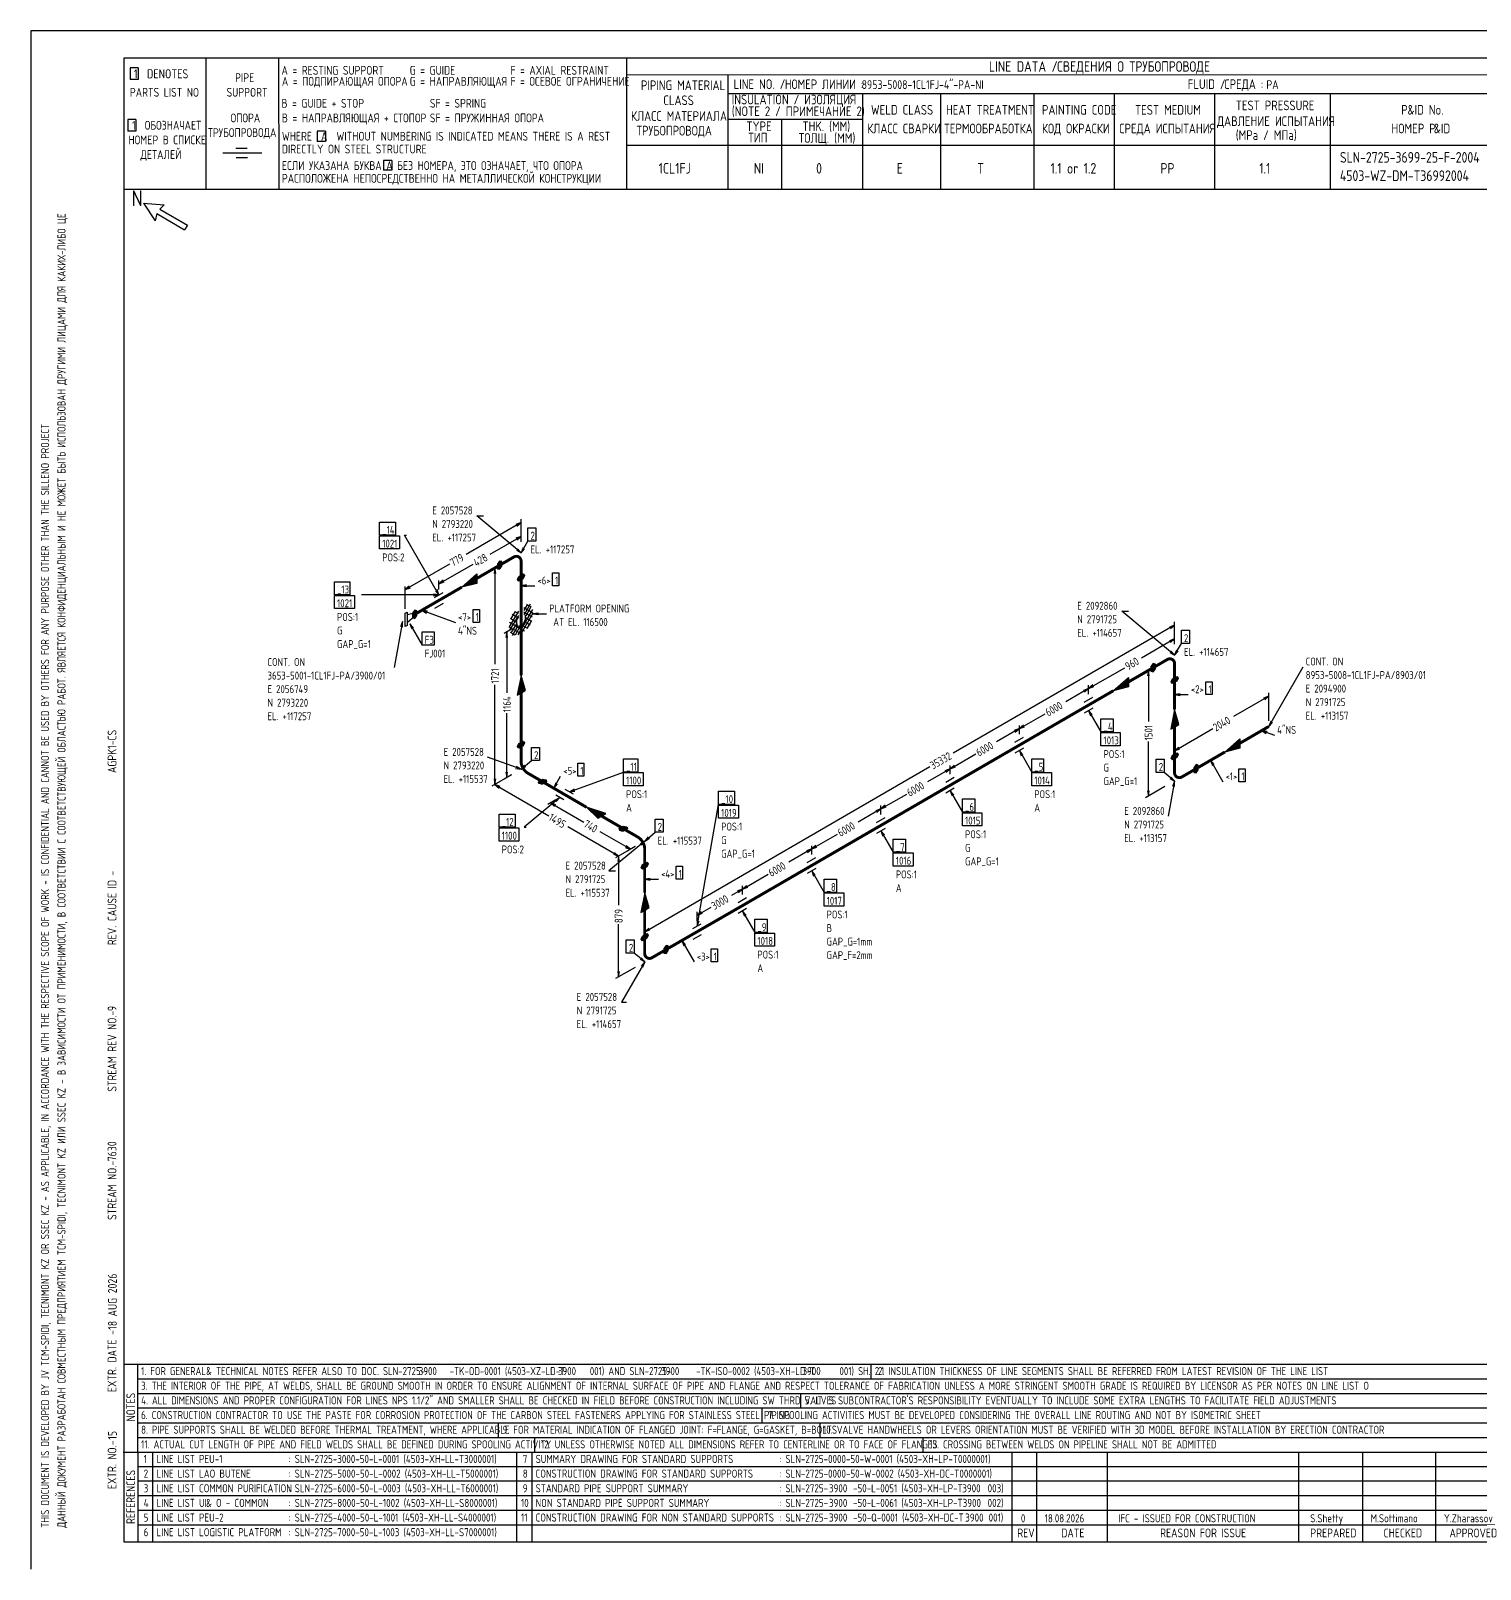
# Model space of a CAD drawing. Extents: x -1005 to 594, y -998 to 420.
# Drawn here: x 0 to 395.8, y 0 to 420 of the extents above; entities that cross this region are included whole.
import ezdxf

# ---------------------------------------------------------------- set-up
doc = ezdxf.new("R2010")
doc.units = 0
doc.styles.add('TTFN17', font='GOST type A')

msp = doc.modelspace()

# ---------------------------------------------------------------- linework, layer by layer
at = {"layer": 'GT_1', "flags": 128}
for points in [[(0, 420), (0, 0)], [(594, 420), (0, 420)], [(589.1, 412.5), (25.4, 412.5)], [(25.4, 412.5), (25.4, 7.5)], [(47.8, 412.5), (47.8, 376.7)], [(67.6, 412.5), (67.7, 376.7)], [(162.7, 412.5), (162.7, 376.7)], [(29.3, 409.9), (27.1, 409.9)], [(27.1, 409.9), (27.1, 406.7)], [(29.3, 409.9), (29.3, 406.7)], [(589.1, 408), (162.7, 407.9)], [(190.3, 407.8), (190.3, 376.7)], [(29.3, 406.7), (27.1, 406.7)], [(190.3, 402.9), (402.7, 402.9)], [(227.1, 402.9), (227.1, 376.7)], [(248.4, 402.9), (248.4, 376.8)], [(273.9, 402.9), (273.9, 376.7)], [(295.8, 402.9), (295.8, 376.7)], [(323.2, 402.9), (323.2, 376.7)], [(354.8, 402.9), (354.8, 376.8)], [(28.7, 395.8), (26.5, 395.8)], [(26.5, 395.8), (26.5, 392.6)], [(28.7, 395.8), (28.7, 392.6)], [(227.1, 395.8), (190.3, 395.8)], [(205, 395.8), (205, 376.7)], [(28.7, 392.6), (26.5, 392.6)], [(80.5, 392.6), (78.2, 392.6)], [(78.2, 392.6), (78.2, 389.8)], [(80.5, 392.6), (80.5, 389.8)], [(63.1, 386.6), (52.4, 386.6)], [(59.1, 387.9), (56, 387.9)], [(80.5, 389.8), (78.2, 389.8)], [(230.2, 388.7), (162.7, 388.7)], [(402.7, 388.7), (226.9, 388.7)], [(59.2, 385.3), (56.1, 385.3)], [(98.6, 384.6), (96.3, 384.6)], [(96.3, 384.6), (96.3, 381.9)], [(98.6, 384.6), (98.6, 381.9)], [(98.6, 381.9), (96.3, 381.9)], [(402.7, 376.7), (25.4, 376.7)], [(30.8, 372.9), (34, 368.1)], [(30.8, 372.9), (36.4, 372.5)], [(34.4, 370.1), (34, 368.1)], [(34.4, 370.1), (42, 365.7)], [(36.4, 372.5), (35.2, 371.3)], [(35.2, 371.3), (42.8, 366.9)], [(42.8, 366.9), (42, 365.7)], [(95.25, 285.875), (99.6, 285.875), (99.6, 282.275), (95.25, 282.275), (95.25, 285.875)], [(133.875, 285.725), (118.875, 277.025)], [(133.875, 277.475), (121.8, 287.6), (123.6, 287.6)], [(132.75, 284.75), (133.875, 285.725), (132.45, 285.2)], [(133.875, 280.475), (133.875, 286.625)], [(95.25, 282.125), (100.65, 282.125), (100.65, 278.525), (95.25, 278.525), (95.25, 282.125)], [(111.45, 266), (102.075, 282.275), (102.6, 282.275)], [(133.875, 281.975), (125.325, 277.025)], [(132.75, 281), (133.875, 281.975), (132.45, 281.45)], [(133.875, 280.475), (133.875, 282.875)], [(135.75, 284.3), (137.925, 284.3), (137.925, 280.7), (135.75, 280.7), (135.75, 284.3)], [(132.6, 278.225), (133.875, 277.475), (132.9, 278.6)], [(133.875, 277.475), (135.75, 280.7)], [(134.4, 278.9), (133.875, 277.475), (134.85, 278.6)], [(102.225, 267.425), (114.375, 274.475)], [(111.45, 269), (120.825, 274.4)], [(131.25, 275.975), (125.925, 272.9)], [(126.975, 271.85), (126.75, 273.35), (126.525, 271.85)], [(126.75, 273.35), (126.75, 247.1)], [(127.425, 273.125), (128.025, 272.975), (128.625, 273.8), (128.625, 275.075), (128.025, 275.225), (127.425, 274.4), (127.425, 273.125)], [(127.425, 274.4), (128.625, 274.4)], [(127.425, 274.2), (128.625, 274.2)], [(127.425, 274), (128.625, 274)], [(127.425, 273.8), (128.625, 273.8)], [(127.425, 273.6), (128.48, 273.6)], [(127.425, 273.4), (128.334, 273.4)], [(127.425, 273.2), (128.189, 273.2)], [(127.57, 274.6), (128.625, 274.6)], [(127.716, 274.8), (128.625, 274.8)], [(127.861, 275), (128.625, 275)], [(82.95, 269.6), (87.15, 269.6), (87.15, 266), (82.95, 266), (82.95, 269.6)], [(112.575, 269.975), (111.45, 269), (112.875, 269.525)], [(111.45, 267.5), (111.45, 269.9)], [(121.8, 270.5), (121.8, 269.15), (117.675, 268.1), (121.8, 271.7), (121.8, 269.3), (118.05, 268.325), (121.8, 271.625), (121.8, 269.525), (118.5, 268.55), (121.8, 271.4), (121.8, 269.675), (118.875, 268.85), (121.8, 271.25), (121.8, 269.825), (119.25, 269), (121.8, 271.1), (121.8, 269.975), (119.7, 269.3), (121.8, 270.95), (121.8, 270.2), (120, 269.45), (121.8, 270.725), (121.8, 270.35), (120.45, 269.75), (121.8, 270.575), (121.8, 270.5), (117.675, 268.1)], [(134.475, 271.7), (134.85, 271.25), (134.475, 270.425), (133.275, 269.75), (132.9, 270.2), (133.275, 271.025), (134.475, 271.7)], [(132.9, 270.2), (134.075, 270.2)], [(132.991, 270.4), (134.431, 270.4)], [(133.067, 270), (133.719, 270)], [(133.082, 270.6), (134.555, 270.6)], [(133.173, 270.8), (134.645, 270.8)], [(133.264, 271), (134.736, 271)], [(133.586, 271.2), (134.827, 271.2)], [(133.942, 271.4), (134.725, 271.4)], [(142.425, 272), (144.15, 272), (144.15, 268.475), (142.425, 268.475), (142.425, 272)], [(82.95, 265.85), (88.35, 265.85), (88.35, 262.25), (82.95, 262.25), (82.95, 265.85)], [(111.45, 266), (92.7, 266), (90.3, 266)], [(103.35, 268.4), (102.225, 267.425), (103.65, 267.95)], [(102.225, 262.175), (102.225, 268.325)], [(109.95, 265.775), (111.45, 266), (109.95, 266.225)], [(110.25, 265.325), (112.575, 266.675)], [(110.25, 265.325), (112.575, 266.675)], [(110.475, 267.125), (111.45, 266), (110.925, 267.425)], [(135.375, 268.7), (133.875, 268.475), (135.375, 268.25)], [(133.875, 268.475), (137.625, 268.475)], [(102.75, 259.475), (102.75, 257.675), (102.225, 257.375), (102.225, 260.975), (102.75, 261.275), (102.75, 259.475)], [(102.75, 258.5), (104.85, 260.3), (104.85, 261.05), (102.75, 260.525)], [(104.25, 259.7), (104.85, 259.55), (105.45, 260.375), (105.45, 261.65), (104.85, 261.8), (104.25, 260.975), (104.25, 259.7)], [(104.25, 260.8), (105.45, 260.8)], [(104.25, 260.6), (105.45, 260.6)], [(104.268, 261), (105.45, 261)], [(104.414, 261.2), (105.45, 261.2)], [(104.559, 261.4), (105.45, 261.4)], [(104.705, 261.6), (105.45, 261.6)], [(108.3, 261.575), (106.8, 261.8), (108.075, 261.05)], [(106.8, 261.8), (115.95, 258.5)], [(112.575, 263.675), (110.25, 262.325)], [(112.575, 263.675), (110.25, 262.325)], [(120.75, 262.025), (122.475, 262.025), (122.475, 258.5), (120.75, 258.5), (120.75, 262.025)], [(133.125, 261.575), (130.65, 257.3)], [(132.225, 261.425), (131.025, 259.325)], [(132.975, 259.7), (131.4, 260.6)], [(133.125, 260.9), (132.225, 261.35)], [(133.125, 259.925), (132.75, 259.325), (132.6, 258.875), (132.6, 258.35), (132.675, 257.975), (132.75, 257.675), (133.125, 257.45), (133.425, 257.525), (133.875, 257.675), (134.25, 257.975), (134.625, 258.275), (134.925, 258.875), (135.075, 259.325), (135.075, 259.775), (135.075, 260.3), (134.925, 260.6), (134.625, 260.825), (134.625, 260.825)], [(137.025, 262.025), (132.975, 255.05)], [(137.1, 260.975), (133.875, 255.425)], [(135.525, 263.3), (134.625, 261.725)], [(137.1, 261.05), (134.625, 262.475)], [(137.025, 259.925), (134.625, 261.275)], [(136.35, 263.45), (134.775, 260.75)], [(136.575, 262.7), (135.15, 260.15)], [(136.725, 262.625), (135.45, 263.375)], [(138.6, 261.05), (137.1, 260.825), (138.6, 260.6)], [(137.1, 260.825), (140.85, 260.825)], [(312.3, 249.5), (297.9, 261.575), (299.7, 261.575)], [(101.475, 258.725), (99.225, 246.2)], [(101.475, 257.225), (101.475, 258.725), (100.95, 257.3)], [(104.475, 257), (103.5, 258.125), (104.025, 256.7)], [(103.5, 258.125), (106.875, 252.275)], [(104.25, 260.4), (105.45, 260.4)], [(104.25, 260.2), (105.323, 260.2)], [(104.25, 260), (105.177, 260)], [(104.25, 259.8), (105.032, 259.8)], [(131.25, 256.625), (129.225, 255.425)], [(133.8, 255.425), (130.65, 257.225)], [(133.125, 260.375), (130.725, 256.325)], [(134.775, 256.1), (130.725, 258.425)], [(132.6, 258.575), (131.1, 259.475)], [(132.6, 258.125), (131.1, 255.65)], [(132.975, 257.525), (131.4, 254.9)], [(133.65, 257.525), (132.225, 254.975)], [(135.525, 256.925), (134.025, 257.75)], [(136.35, 257.75), (134.775, 258.65)], [(136.575, 258.8), (135.15, 259.7)], [(136.725, 259.025), (135.45, 256.775)], [(312.3, 257.75), (251.85, 222.8)], [(311.175, 256.775), (312.3, 257.75), (310.875, 257.225)], [(312.3, 252.5), (312.3, 258.65)], [(314.175, 256.325), (316.35, 256.325), (316.35, 252.725), (314.175, 252.725), (314.175, 256.325)], [(106.875, 255.875), (110.1, 255.875), (110.1, 252.275), (106.875, 252.275), (106.875, 255.875)], [(130.2, 254.375), (129.975, 255.875), (129.75, 254.375)], [(129.975, 255.875), (129.975, 239.3)], [(132.3, 254.975), (131.025, 255.725)], [(312.3, 254), (303.225, 248.75)], [(311.175, 253.025), (312.3, 254), (310.875, 253.475)], [(312.3, 252.5), (312.3, 254.9)], [(312.3, 249.5), (314.175, 252.725)], [(309.675, 248), (304.35, 244.925)], [(311.025, 250.25), (312.3, 249.5), (311.325, 250.625)], [(312.825, 250.925), (312.3, 249.5), (313.275, 250.625)], [(133.875, 239.225), (135.075, 239.9), (133.875, 244.025), (132.825, 238.625), (134.925, 239.825), (133.875, 243.575), (132.9, 238.7), (134.775, 239.75), (133.875, 243.05), (133.05, 238.775), (134.625, 239.675), (133.875, 242.6), (133.2, 238.85), (134.475, 239.525), (133.875, 242.15), (133.35, 238.925), (134.325, 239.45), (133.875, 241.7), (133.5, 239), (134.175, 239.375), (133.875, 241.25), (133.65, 239.075), (134.025, 239.3), (133.875, 240.8), (133.8, 239.15), (133.875, 239.225), (133.875, 244.025)], [(288.825, 240.425), (298.725, 246.125)], [(305.4, 243.875), (305.175, 245.375), (304.95, 243.875)], [(305.175, 245.375), (305.175, 231.425)], [(305.85, 245.15), (306.45, 245), (307.05, 245.825), (307.05, 247.1), (306.45, 247.25), (305.85, 246.425), (305.85, 245.15)], [(305.85, 246.4), (307.05, 246.4)], [(305.85, 246.2), (307.05, 246.2)], [(305.85, 246), (307.05, 246)], [(305.85, 245.8), (307.032, 245.8)], [(305.85, 245.6), (306.886, 245.6)], [(305.85, 245.4), (306.741, 245.4)], [(305.85, 245.2), (306.595, 245.2)], [(305.977, 246.6), (307.05, 246.6)], [(306.123, 246.8), (307.05, 246.8)], [(306.268, 247), (307.05, 247)], [(312.9, 243.725), (313.275, 243.275), (312.9, 242.45), (311.7, 241.775), (311.325, 242.225), (311.7, 243.05), (312.9, 243.725)], [(338.025, 230.075), (347.4, 246.35)], [(126.75, 214.25), (126.75, 241.475)], [(288.825, 240.425), (282.6, 236.825)], [(287.7, 239.45), (288.825, 240.425), (287.4, 239.9)], [(289.95, 241.4), (288.825, 240.425), (290.25, 240.95)], [(288.825, 238.925), (288.825, 241.325)], [(288.825, 238.925), (288.825, 241.325)], [(299.7, 242.225), (299.7, 240.875), (295.575, 239.825), (299.7, 243.425), (299.7, 241.025), (295.95, 240.05), (299.7, 243.35), (299.7, 241.25), (296.4, 240.275), (299.7, 243.125), (299.7, 241.4), (296.775, 240.575), (299.7, 242.975), (299.7, 241.55), (297.15, 240.725), (299.7, 242.825), (299.7, 241.7), (297.6, 241.025), (299.7, 242.675), (299.7, 241.925), (297.9, 241.175), (299.7, 242.45), (299.7, 242.075), (298.35, 241.475), (299.7, 242.3), (299.7, 242.225), (295.575, 239.825)], [(311.346, 242.2), (312.456, 242.2)], [(311.405, 242.4), (312.811, 242.4)], [(311.495, 242.6), (312.968, 242.6)], [(311.513, 242), (312.1, 242)], [(311.586, 242.8), (313.059, 242.8)], [(311.677, 243), (313.15, 243)], [(311.967, 243.2), (313.241, 243.2)], [(312.322, 243.4), (313.171, 243.4)], [(320.85, 242.3), (322.575, 242.3), (322.575, 238.775), (320.85, 238.775), (320.85, 242.3)], [(287.625, 236.75), (289.95, 238.1)], [(313.8, 239), (312.3, 238.775), (313.8, 238.55)], [(312.3, 238.775), (316.05, 238.775)], [(338.025, 238.325), (328.425, 232.775)], [(336.9, 237.35), (338.025, 238.325), (336.6, 237.8)], [(338.025, 231.575), (338.025, 239.225)], [(129.975, 216.125), (129.975, 233.675)], [(269.925, 229.475), (276.975, 233.525)], [(289.95, 235.1), (287.625, 233.75)], [(289.8, 233.3), (288.825, 234.425), (289.35, 233)], [(288.825, 234.425), (292.2, 228.575)], [(292.2, 232.175), (295.575, 232.175), (295.575, 228.575), (292.2, 228.575), (292.2, 232.175)], [(312.3, 229.925), (313.5, 230.6), (312.3, 234.725), (311.25, 229.325), (313.35, 230.525), (312.3, 234.275), (311.325, 229.4), (313.2, 230.45), (312.3, 233.75), (311.475, 229.475), (313.05, 230.375), (312.3, 233.3), (311.625, 229.55), (312.9, 230.225), (312.3, 232.85), (311.775, 229.625), (312.75, 230.15), (312.3, 232.4), (311.925, 229.7), (312.6, 230.075), (312.3, 231.95), (312.075, 229.775), (312.45, 230), (312.3, 231.5), (312.225, 229.85), (312.3, 229.925), (312.3, 234.725)], [(338.55, 231.5), (338.025, 230.075), (339, 231.2)], [(269.925, 229.475), (263.7, 225.875)], [(268.8, 228.5), (269.925, 229.475), (268.5, 228.95)], [(268.725, 225.8), (271.05, 227.15)], [(271.05, 230.45), (269.925, 229.475), (271.35, 230)], [(269.925, 227.975), (269.925, 230.375)], [(269.925, 227.975), (269.925, 230.375)], [(292.2, 228.425), (297.45, 228.425), (297.45, 224.825), (292.2, 224.825), (292.2, 228.425)], [(312.3, 223.4), (322.725, 229.475)], [(337.575, 228.725), (336.075, 228.95), (337.35, 228.2)], [(336.075, 228.95), (339.6, 227.675)], [(134.475, 226.1), (134.85, 225.65), (134.475, 224.825), (133.275, 224.15), (132.9, 224.6), (133.275, 225.425), (134.475, 226.1)], [(132.9, 224.6), (134.075, 224.6)], [(132.991, 224.8), (134.431, 224.8)], [(133.067, 224.4), (133.719, 224.4)], [(133.082, 225), (134.555, 225)], [(133.173, 225.2), (134.645, 225.2)], [(133.264, 225.4), (134.736, 225.4)], [(133.586, 225.6), (134.827, 225.6)], [(133.942, 225.8), (134.725, 225.8)], [(136.725, 224.375), (138.9, 224.375), (138.9, 220.775), (136.725, 220.775), (136.725, 224.375)], [(271.05, 224.15), (268.725, 222.8)], [(270.9, 222.35), (269.925, 223.475), (270.45, 222.05)], [(269.925, 223.475), (273.3, 217.625)], [(305.175, 211.025), (305.175, 225.95)], [(312.9, 222.875), (313.275, 222.425), (312.9, 221.6), (311.7, 220.925), (311.325, 221.375), (311.7, 222.2), (312.9, 222.875)], [(313.425, 224.375), (312.3, 223.4), (313.725, 223.925)], [(312.3, 218.15), (312.3, 224.3)], [(330.15, 225.5), (330.15, 224.15), (326.025, 223.1), (330.15, 226.7), (330.15, 224.3), (326.4, 223.325), (330.15, 226.625), (330.15, 224.525), (326.85, 223.55), (330.15, 226.4), (330.15, 224.675), (327.225, 223.85), (330.15, 226.25), (330.15, 224.825), (327.6, 224), (330.15, 226.1), (330.15, 224.975), (328.05, 224.3), (330.15, 225.95), (330.15, 225.2), (328.35, 224.45), (330.15, 225.725), (330.15, 225.35), (328.8, 224.75), (330.15, 225.575), (330.15, 225.5), (326.025, 223.1)], [(133.875, 218.375), (124.725, 221.675)], [(132.375, 218.6), (133.875, 218.375), (132.6, 219.125)], [(133.875, 218.375), (136.725, 220.775)], [(134.85, 219.5), (133.875, 218.375), (135.15, 219.125)], [(149.325, 220.025), (151.05, 220.025), (151.05, 216.5), (149.325, 216.5), (149.325, 220.025)], [(161.85, 221.225), (165.75, 221.225), (165.75, 217.625), (161.85, 217.625), (161.85, 221.225)], [(167.625, 174.05), (245.475, 219.125)], [(251.025, 218.525), (244.8, 214.925)], [(249.9, 217.55), (251.025, 218.525), (249.6, 218)], [(251.025, 218.525), (258.075, 222.575)], [(252.15, 219.5), (251.025, 218.525), (252.45, 219.05)], [(251.025, 217.025), (251.025, 219.425)], [(251.025, 217.025), (251.025, 219.425)], [(273.3, 221.225), (276.525, 221.225), (276.525, 217.625), (273.3, 217.625), (273.3, 221.225)], [(307.275, 221.15), (309.45, 221.15), (309.45, 217.55), (307.275, 217.55), (307.275, 221.15)], [(311.336, 221.4), (312.544, 221.4)], [(311.427, 221.6), (312.9, 221.6)], [(311.471, 221.2), (312.189, 221.2)], [(311.518, 221.8), (312.991, 221.8)], [(311.609, 222), (313.082, 222)], [(311.7, 222.2), (313.173, 222.2)], [(312.056, 222.4), (313.264, 222.4)], [(312.411, 222.6), (313.129, 222.6)], [(317.55, 217.55), (318.15, 217.4), (318.75, 218.225), (318.75, 219.5), (318.15, 219.65), (317.55, 218.825), (317.55, 217.55)], [(317.55, 218.8), (318.75, 218.8)], [(317.55, 218.6), (318.75, 218.6)], [(317.55, 218.4), (318.75, 218.4)], [(317.677, 219), (318.75, 219)], [(317.823, 219.2), (318.75, 219.2)], [(317.968, 219.4), (318.75, 219.4)], [(323.1, 219.725), (322.125, 220.85), (322.65, 219.425)], [(322.125, 220.85), (325.5, 215)], [(329.85, 218.525), (331.575, 218.525), (331.575, 215), (329.85, 215), (329.85, 218.525)], [(131.25, 216.875), (125.925, 213.8)], [(131.25, 216.875), (125.925, 213.8)], [(126.525, 215.75), (126.75, 214.25), (126.975, 215.75)], [(128.175, 213.725), (126.75, 214.25), (127.875, 213.275)], [(126.75, 214.25), (141.45, 205.7)], [(131.25, 216.875), (129.225, 215.675)], [(129.75, 217.625), (129.975, 216.125), (130.2, 217.625)], [(139.725, 215.675), (140.7, 215.525), (140.85, 215), (139.725, 214.325), (138.75, 214.475), (138.6, 215), (139.725, 215.675)], [(138.6, 215), (140.85, 215)], [(138.657, 214.8), (140.517, 214.8)], [(138.714, 214.6), (140.183, 214.6)], [(138.933, 215.2), (140.793, 215.2)], [(139.238, 214.4), (139.85, 214.4)], [(139.267, 215.4), (140.736, 215.4)], [(139.6, 215.6), (140.213, 215.6)], [(142.8, 213.275), (144.675, 216.5)], [(143.325, 214.7), (142.8, 213.275), (143.775, 214.4)], [(147.075, 212.225), (161.85, 217.625)], [(161.85, 217.475), (167.25, 217.475), (167.25, 213.875), (161.85, 213.875), (161.85, 217.475)], [(249.825, 214.85), (252.15, 216.2)], [(273.3, 217.475), (278.7, 217.475), (278.7, 213.875), (273.3, 213.875), (273.3, 217.475)], [(312.3, 215.15), (309.45, 217.55)], [(312.3, 215.15), (310.575, 205.55)], [(311.025, 215.9), (312.3, 215.15), (311.325, 216.275)], [(312.3, 213.65), (312.3, 215.15), (311.775, 213.725)], [(317.55, 218.2), (318.732, 218.2)], [(317.55, 218), (318.586, 218)], [(317.55, 217.8), (318.441, 217.8)], [(317.55, 217.6), (318.295, 217.6)], [(144.45, 210.725), (134.7, 202.55), (135.225, 202.55)], [(143.475, 209.6), (144.45, 210.725), (143.175, 209.975)], [(143.325, 211.4), (145.575, 210.125)], [(143.325, 211.4), (145.575, 210.125)], [(148.2, 211.625), (145.95, 212.9)], [(148.2, 211.625), (145.95, 212.9)], [(148.35, 212.975), (147.075, 212.225), (148.575, 212.45)], [(187.8, 212.375), (192.15, 212.375), (192.15, 208.775), (187.8, 208.775), (187.8, 212.375)], [(232.125, 207.575), (239.175, 211.625)], [(252.15, 213.2), (249.825, 211.85)], [(252, 211.4), (251.025, 212.525), (251.55, 211.1)], [(251.025, 212.525), (254.4, 206.675)], [(254.4, 210.275), (257.775, 210.275), (257.775, 206.675), (254.4, 206.675), (254.4, 210.275)], [(309.675, 213.65), (304.35, 210.575)], [(304.95, 212.525), (305.175, 211.025), (305.4, 212.525)], [(127.875, 206.15), (132.225, 206.15), (132.225, 202.55), (127.875, 202.55), (127.875, 206.15)], [(143.175, 209.975), (141.15, 208.775)], [(143.325, 208.7), (141.9, 209.225), (143.025, 208.25)], [(141.9, 209.225), (150.975, 203.975)], [(155.85, 205.625), (157.05, 206.3), (151.725, 208.025), (154.8, 205.025), (156.9, 206.225), (152.1, 207.8), (154.875, 205.1), (156.75, 206.15), (152.55, 207.575), (155.025, 205.175), (156.6, 206.075), (152.925, 207.275), (155.175, 205.25), (156.45, 205.925), (153.3, 207.125), (155.325, 205.325), (156.3, 205.85), (153.75, 206.825), (155.475, 205.4), (156.15, 205.775), (154.05, 206.675), (155.625, 205.475), (156, 205.7), (154.5, 206.375), (155.775, 205.55), (155.85, 205.625), (151.725, 208.025)], [(181.95, 175.55), (187.8, 208.775)], [(187.8, 208.625), (193.2, 208.625), (193.2, 205.025), (187.8, 205.025), (187.8, 208.625)], [(232.125, 207.575), (225.9, 203.975)], [(231, 206.6), (232.125, 207.575), (230.7, 207.05)], [(233.25, 208.55), (232.125, 207.575), (233.55, 208.1)], [(232.125, 206.075), (232.125, 208.475)], [(232.125, 206.075), (232.125, 208.475)], [(254.4, 206.525), (259.65, 206.525), (259.65, 202.925), (254.4, 202.925), (254.4, 206.525)], [(127.875, 202.4), (133.275, 202.4), (133.275, 198.8), (127.875, 198.8), (127.875, 202.4)], [(160.5, 194.675), (146.625, 202.7)], [(161.775, 202.85), (162.75, 202.7), (162.9, 202.175), (161.775, 201.5), (160.8, 201.65), (160.65, 202.175), (161.775, 202.85)], [(160.692, 202.2), (162.893, 202.2)], [(160.7, 202), (162.608, 202)], [(160.757, 201.8), (162.275, 201.8)], [(161.025, 202.4), (162.836, 202.4)], [(161.125, 201.6), (161.942, 201.6)], [(161.358, 202.6), (162.779, 202.6)], [(170.475, 204.8), (172.65, 204.8), (172.65, 201.2), (170.475, 201.2), (170.475, 204.8)], [(230.925, 203.9), (233.25, 205.25)], [(233.25, 202.25), (230.925, 200.9)], [(163.725, 196.55), (155.475, 201.35)], [(167.625, 198.8), (157.875, 190.625), (159.675, 190.625)], [(162.3, 197.075), (163.725, 196.55), (162.6, 197.525)], [(166.65, 197.675), (167.625, 198.8), (166.35, 198.05)], [(167.625, 198.8), (170.475, 201.2)], [(168.6, 199.925), (167.625, 198.8), (168.9, 199.55)], [(213.225, 196.625), (220.275, 200.675)], [(214.35, 197.6), (213.225, 196.625), (214.65, 197.15)], [(213.225, 195.125), (213.225, 197.525)], [(213.225, 195.125), (213.225, 197.525)], [(233.1, 200.45), (232.125, 201.575), (232.65, 200.15)], [(232.125, 201.575), (235.5, 195.725)], [(235.5, 199.325), (238.875, 199.325), (238.875, 195.725), (235.5, 195.725), (235.5, 199.325)], [(159.075, 195.2), (160.5, 194.675), (159.375, 195.65)], [(165, 197.3), (159.675, 194.225)], [(165, 197.3), (159.675, 194.225)], [(160.725, 193.175), (160.5, 194.675), (160.275, 193.175)], [(160.5, 194.675), (160.5, 181.25)], [(165, 197.3), (162.975, 196.1)], [(213.225, 196.625), (207, 193.025)], [(212.1, 195.65), (213.225, 196.625), (211.8, 196.1)], [(212.025, 192.95), (214.35, 194.3)], [(235.5, 195.575), (240.9, 195.575), (240.9, 191.975), (235.5, 191.975), (235.5, 195.575)], [(168.225, 193.025), (168.6, 192.575), (168.225, 191.75), (167.025, 191.075), (166.65, 191.525), (167.025, 192.35), (168.225, 193.025)], [(166.684, 191.6), (167.958, 191.6)], [(166.754, 191.4), (167.603, 191.4)], [(166.775, 191.8), (168.248, 191.8)], [(166.866, 192), (168.339, 192)], [(166.957, 192.2), (168.43, 192.2)], [(167.114, 192.4), (168.52, 192.4)], [(167.469, 192.6), (168.579, 192.6)], [(167.825, 192.8), (168.413, 192.8)], [(176.175, 191.9), (177.9, 191.9), (177.9, 188.375), (176.175, 188.375), (176.175, 191.9)], [(194.325, 185.675), (201.375, 189.725)], [(214.35, 191.3), (212.025, 189.95)], [(214.2, 189.5), (213.225, 190.625), (213.75, 189.2)], [(213.225, 190.625), (216.6, 184.775)], [(169.125, 188.6), (167.625, 188.375), (169.125, 188.15)], [(167.625, 188.375), (171.375, 188.375)], [(194.325, 185.675), (191.325, 183.95)], [(193.2, 184.7), (194.325, 185.675), (192.9, 185.15)], [(195.45, 186.65), (194.325, 185.675), (195.75, 186.2)], [(194.325, 184.175), (194.325, 186.575)], [(194.325, 184.175), (194.325, 186.575)], [(216.6, 188.375), (219.975, 188.375), (219.975, 184.775), (216.6, 184.775), (216.6, 188.375)], [(167.625, 179.9), (168.825, 180.575), (167.625, 184.7), (166.575, 179.3), (168.675, 180.5), (167.625, 184.25), (166.65, 179.375), (168.525, 180.425), (167.625, 183.725), (166.8, 179.45), (168.375, 180.35), (167.625, 183.275), (166.95, 179.525), (168.225, 180.2), (167.625, 182.825), (167.1, 179.6), (168.075, 180.125), (167.625, 182.375), (167.25, 179.675), (167.925, 180.05), (167.625, 181.925), (167.4, 179.75), (167.775, 179.975), (167.625, 181.475), (167.55, 179.825), (167.625, 179.9), (167.625, 184.7)], [(181.95, 178.55), (185.775, 180.725)], [(193.125, 182), (195.45, 183.35)], [(216.6, 184.625), (222, 184.625), (222, 181.025), (216.6, 181.025), (216.6, 184.625)], [(183.075, 179.525), (181.95, 178.55), (183.375, 179.075)], [(181.95, 177.05), (181.95, 179.45)], [(181.95, 177.05), (181.95, 175.55), (182.475, 176.975)], [(195.45, 180.35), (193.125, 179)], [(195.3, 178.55), (194.325, 179.675), (194.85, 178.25)], [(194.325, 179.675), (197.7, 173.825)], [(197.7, 177.425), (201.075, 177.425), (201.075, 173.825), (197.7, 173.825), (197.7, 177.425)], [(160.5, 161.675), (160.5, 176.075)], [(168.225, 173.525), (168.6, 173.075), (168.225, 172.25), (167.025, 171.575), (166.65, 172.025), (167.025, 172.85), (168.225, 173.525)], [(166.82, 172.4), (168.293, 172.4)], [(166.911, 172.6), (168.384, 172.6)], [(167.002, 172.8), (168.475, 172.8)], [(167.292, 173), (168.566, 173)], [(168.75, 175.025), (167.625, 174.05), (169.05, 174.575)], [(167.625, 168.8), (167.625, 174.95)], [(167.647, 173.2), (168.496, 173.2)], [(180.75, 174.875), (183.075, 176.225)], [(183.075, 173.225), (180.75, 171.875)], [(197.7, 173.675), (203.1, 173.675), (203.1, 170.075), (197.7, 170.075), (197.7, 173.675)], [(162.6, 171.8), (164.775, 171.8), (164.775, 168.2), (162.6, 168.2), (162.6, 171.8)], [(167.625, 165.8), (164.775, 168.2)], [(166.671, 172), (167.781, 172)], [(166.73, 172.2), (168.136, 172.2)], [(166.838, 171.8), (167.425, 171.8)], [(172.875, 168.2), (173.475, 168.05), (174.075, 168.875), (174.075, 170.15), (173.475, 170.3), (172.875, 169.475), (172.875, 168.2)], [(172.875, 169.4), (174.075, 169.4)], [(172.875, 169.2), (174.075, 169.2)], [(172.875, 169), (174.075, 169)], [(172.875, 168.8), (174.02, 168.8)], [(172.875, 168.6), (173.875, 168.6)], [(172.875, 168.4), (173.73, 168.4)], [(172.875, 168.2), (173.584, 168.2)], [(172.966, 169.6), (174.075, 169.6)], [(173.111, 169.8), (174.075, 169.8)], [(173.257, 170), (174.075, 170)], [(178.725, 170.525), (177.75, 171.65), (178.275, 170.225)], [(177.75, 171.65), (181.125, 165.8)], [(185.775, 169.325), (187.5, 169.325), (187.5, 165.8), (185.775, 165.8), (185.775, 169.325)], [(165, 164.3), (159.675, 161.225)], [(167.625, 165.8), (161.25, 154.775), (162.675, 154.775)], [(166.35, 166.55), (167.625, 165.8), (166.65, 166.925)], [(167.1, 164.375), (167.625, 165.8), (166.65, 164.675)], [(160.275, 163.175), (160.5, 161.675), (160.725, 163.175)], [(25.3, 56), (402.7, 56)], [(29.1, 56), (29.2, 7.5)], [(229.4, 56), (229.4, 52)], [(29.1, 52), (402.7, 52)], [(29.1, 48), (402.7, 48)], [(210.2, 48), (210.2, 44)], [(402.7, 44), (29.1, 44)], [(199.6, 44), (199.6, 40)], [(29.2, 40), (402.7, 40)], [(127.6, 40), (127.6, 36)], [(215.4, 40), (215.4, 36)], [(29.1, 36), (402.7, 36)], [(137.5, 36), (137.5, 32)], [(243.6, 36), (243.6, 32)], [(25.2, 32), (402.7, 32)], [(33.2, 32), (33.2, 7.6)], [(132.6, 32), (132.6, 7.6)], [(136.8, 32), (136.8, 7.6)], [(267.9, 32), (267.9, 7.5)], [(274.6, 32), (274.6, 7.5)], [(293.9, 32), (293.9, 7.5)], [(346.1, 32), (346.1, 7.5)], [(363.6, 32), (363.6, 7.5)], [(383.5, 32), (383.5, 7.5)], [(402.7, 28), (29.5, 28)], [(402.7, 24), (29.1, 24)], [(402.7, 20), (29.1, 20)], [(402.7, 16), (29.1, 16)], [(402.7, 12), (29.2, 12)], [(25.4, 7.5), (589.1, 7.5)], [(0, 0), (0, 0)]]:
    msp.add_lwpolyline(points, dxfattribs=at)
at = {"layer": 'GT_1', "const_width": 0.8, "flags": 128}
for points in [[(128.025, 274.1), (121.8, 270.5)], [(131.925, 276.35), (128.025, 274.1)], [(133.875, 270.725), (133.875, 275.225)], [(133.875, 258.125), (133.875, 270.725)], [(111.45, 264.5), (104.85, 260.675)], [(117.675, 268.1), (111.45, 264.5)], [(133.875, 244.025), (133.875, 258.125)], [(310.35, 248.375), (306.45, 246.125)], [(306.45, 246.125), (299.7, 242.225)], [(312.3, 242.75), (312.3, 247.25)], [(133.875, 225.125), (133.875, 239.225)], [(295.575, 239.825), (288.825, 235.925)], [(312.3, 234.725), (312.3, 242.75)], [(288.825, 235.925), (269.925, 224.975)], [(312.3, 221.9), (312.3, 229.925)], [(338.025, 230.075), (330.15, 225.5)], [(133.875, 220.625), (133.875, 225.125)], [(269.925, 224.975), (251.025, 214.025)], [(326.025, 223.1), (318.15, 218.525)], [(312.3, 217.4), (312.3, 221.9)], [(318.15, 218.525), (314.25, 216.275)], [(139.725, 215), (135.825, 217.25)], [(145.8, 211.475), (139.725, 215)], [(251.025, 214.025), (232.125, 203.075)], [(151.725, 208.025), (145.8, 211.475)], [(161.775, 202.175), (155.85, 205.625)], [(165.675, 199.925), (161.775, 202.175)], [(232.125, 203.075), (213.225, 192.125)], [(167.625, 192.05), (167.625, 196.55)], [(167.625, 184.7), (167.625, 192.05)], [(213.225, 192.125), (194.325, 181.175)], [(194.325, 181.175), (181.95, 174.05)], [(167.625, 172.55), (167.625, 179.9)], [(167.625, 168.05), (167.625, 172.55)], [(181.95, 174.05), (173.475, 169.175)], [(173.475, 169.175), (169.575, 166.925)]]:
    msp.add_lwpolyline(points, dxfattribs=at)
for points in [[(133.875, 275.225, 0.577571), (131.925, 276.35)], [(312.3, 247.25, 0.577571), (310.35, 248.375)], [(135.825, 217.25, -0.267786), (133.875, 220.625)], [(314.25, 216.275, -0.577127), (312.3, 217.4)], [(167.625, 196.55, 0.268126), (165.675, 199.925)], [(169.575, 166.925, -0.577127), (167.625, 168.05)]]:
    msp.add_lwpolyline(points, format="xyb", dxfattribs=at)

# ---------------------------------------------------------------- texts
at = {"layer": 'GT_1', "style": 'TTFN17'}
for s, height, p in [('LINE DATA /', 2.8875, (261.633, 408.8)), ('СВЕДЕНИЯ О ТРУБОПРОВОДЕ', 2.8875, (280.233, 408.8)), (' 1  DENOTES', 2.5025, (26.875, 407)), (' PIPE', 2.4062, (54.561, 406)), ('A = RESTING SUPPORT', 2.40625, (68.461, 408)), ('A = ПОДПИРАЮЩАЯ ОПОРА', 2.40625, (68.561, 405)), ('G = GUIDE', 2.4062, (103.461, 408)), ('G = НАПРАВЛЯЮЩАЯ', 2.40625, (103.461, 405)), ('F = AXIAL RESTRAINT', 2.40625, (130.961, 408)), ('F = ОСЕВОЕ ОГРАНИЧЕНИЕ', 2.40625, (130.961, 405)), ('PARTS LIST NO', 2.40625, (27.061, 402)), ('SUPPORT', 2.4062, (53.461, 402)), ('PIPING MATERIAL', 2.64687, (166.597, 403.8)), ('LINE NO. /', 2.6469, (191.897, 404.1)), ('НОМЕР ЛИНИИ :', 2.59875, (205.89, 404.1)), ('8953-5008-1CL1FJ-4"-PA-NI', 2.40625, (226.861, 404.1)), ('FLUID /', 2.6469, (315.897, 404.1)), ('СРЕДА :', 2.6469, (325.897, 404.1)), ('PA', 2.4062, (337.361, 404.1)), ('B = GUIDE + STOP', 2.40625, (68.461, 399)), ('SF = SPRING', 2.40625, (108.961, 399)), ('CLASS', 2.6469, (172.697, 399.7)), ('(NOTE 2 / ПРИМЕЧАНИЕ 2)', 2.64687, (191.397, 396.7)), ('INSULATION / ИЗОЛЯЦИЯ', 2.64687, (191.397, 399.9)), ('WELD CLASS', 2.6469, (229.397, 397.1)), ('HEAT TREATMENT', 2.64687, (249.897, 397.1)), ('PAINTING CODE', 2.64687, (276.097, 397.1)), ('TEST MEDIUM', 2.64687, (301.497, 397.1)), ('TEST PRESSURE', 2.64687, (328.997, 398.3)), ('P', 2.647, (374.197, 397.1)), ('&ID No.', 2.6469, (375.908, 397.1)), (' 1  ОБОЗНАЧАЕТ', 2.40625, (26.461, 393)), ('ОПОРА', 2.4062, (54.561, 395)), ('B = НАПРАВЛЯЮЩАЯ + СТОПОР', 2.40625, (68.561, 395)), ('SF = ПРУЖИННАЯ ОПОРА', 2.40625, (108.961, 395)), ('КЛАСС МАТЕРИАЛА', 2.64687, (163.897, 395.4)), ('TYPE', 2.6469, (195.397, 392.6)), ('THK. (MM)', 2.6469, (210.697, 392.6)), ('ДАВЛЕНИЕ ИСПЫТАНИЯ', 2.64687, (323.897, 394)), ('НОМЕР В СПИСКЕ', 2.40625, (26.661, 389)), ('ТРУБОПРОВОДА', 2.40625, (48.361, 391)), ('WHERE  A  WITHOUT NUMBERING IS INDICATED MEANS THERE IS A REST', 2.40625, (68.561, 390)), ('ТРУБОПРОВОДА', 2.64687, (165.397, 391.4)), ('ТИП', 2.6469, (195.897, 389.5)), ('ТОЛЩ. (ММ)', 2.6469, (209.697, 389.4)), ('КЛАСС СВАРКИ', 2.64687, (228.397, 392)), ('ТЕРМООБРАБОТКА', 2.64687, (249.397, 392)), ('КОД ОКРАСКИ', 2.64687, (276.097, 392)), ('СРЕДА ИСПЫТАНИЯ', 2.64687, (297.197, 392)), ('(MPa / МПа)', 2.64687, (328.997, 390.2)), ('НОМЕР P', 2.6469, (371.497, 392)), ('&ID', 2.6469, (383.097, 392)), ('ДЕТАЛЕЙ', 2.4062, (29.961, 385)), ('DIRECTLY ON STEEL STRUCTURE', 2.40625, (68.561, 386.5)), ('SLN-2725-3699-25-F-2004', 2.8875, (357.433, 384)), ('ЕСЛИ УКАЗАНА БУКВА A БЕЗ НОМЕРА, ЭТО ОЗНАЧАЕТ, ЧТО ОПОРА', 2.40625, (68.561, 382)), ('1CL1FJ', 2.8875, (171.433, 381)), ('NI', 2.8875, (197.433, 381)), ('0', 2.888, (214.433, 381)), ('E', 2.888, (236.433, 381)), ('T', 2.888, (258.433, 381)), ('1.1 or 1.2', 2.8875, (278.433, 381)), ('PP', 2.8875, (308.433, 381)), ('1.1', 2.8875, (335.433, 381)), ('РАСПОЛОЖЕНА НЕПОСРЕДСТВЕННО НА МЕТАЛЛИЧЕСКОЙ КОНСТРУКЦИИ', 2.40625, (68.561, 378.5)), ('4503-WZ-DM-T36992004', 2.8875, (357.433, 379)), ('N', 4.331, (27.55, 372.1)), ('E 2057528', 2.1656, (109.613, 287.975)), ('N 2793220', 2.1656, (109.613, 284.278)), ('_14', 2.1656, (95.967, 282.65)), ('EL. +117257', 2.16562, (109.613, 280.58)), ('2', 2.166, (136.45, 281.075)), ('1021', 2.1656, (95.967, 278.9)), ('POS:2', 2.1656, (95.967, 275.15)), ('EL. +117257', 2.16562, (136.45, 277.325)), ('<6>', 2.1656, (138.325, 268.85)), ('1', 2.166, (143.149, 268.85)), ('1021', 2.1656, (83.625, 262.625)), ('_13', 2.1656, (83.625, 266.375)), ('POS:1', 2.1656, (83.625, 258.875)), ('<7>', 2.1656, (116.65, 258.875)), ('1', 2.166, (121.474, 258.875)), ('PLATFORM OPENING', 2.16562, (141.55, 261.2)), ('E 2092860', 2.1656, (285.713, 261.95)), ('N 2791725', 2.1656, (285.713, 258.253)), ('G', 2.166, (83.625, 255.178)), ('4"NS', 2.1656, (116.65, 255.125)), (' AT EL. 116500', 2.16562, (141.55, 257.503)), ('EL. +114657', 2.16562, (285.713, 254.555)), ('GAP_G=1', 2.1656, (83.625, 251.48)), ('F3', 2.1656, (107.575, 252.65)), ('2', 2.166, (314.875, 253.1)), ('CONT. ON', 2.1656, (64.628, 246.575)), ('FJ001', 2.1656, (107.575, 248.9)), ('EL. +114657', 2.16562, (314.875, 249.35)), ('CONT. ON', 2.1656, (348.1, 246.725)), ('3653-5001-1CL1FJ-PA/3900/01', 2.16562, (64.628, 242.878)), ('8953-5008-1CL1FJ-PA/8903/01', 2.16562, (348.1, 243.028)), ('E 2056749', 2.1656, (64.628, 239.18)), ('<2>', 2.1656, (316.75, 239.15)), ('1', 2.166, (321.574, 239.15)), ('E 2094900', 2.1656, (348.1, 239.33)), ('N 2793220', 2.1656, (64.628, 235.483)), ('N 2791725', 2.1656, (348.1, 235.633)), ('EL. +117257', 2.16562, (64.628, 231.785)), ('_4', 2.1656, (292.9, 228.95)), ('EL. +113157', 2.16562, (348.1, 231.935)), ('1013', 2.1656, (292.9, 225.2)), ('4"NS', 2.1656, (340.3, 228.05)), ('E 2057528', 2.1656, (112.695, 222.05)), ('2', 2.166, (137.425, 221.15)), ('POS:1', 2.1656, (292.9, 221.45)), ('N 2793220', 2.1656, (112.695, 218.353)), ('<5>', 2.1656, (145.375, 216.875)), ('1', 2.166, (150.044, 216.875)), ('_11', 2.1656, (162.55, 218)), ('_5', 2.1656, (274, 218)), ('G', 2.166, (292.9, 217.753)), ('2', 2.166, (308, 217.925)), ('EL. +115537', 2.16562, (112.695, 214.655)), ('1100', 2.1656, (162.55, 214.25)), ('1014', 2.1656, (274, 214.25)), ('GAP_G=1', 2.1656, (292.9, 214.055)), ('<1>', 2.1656, (326.2, 215.375)), ('1', 2.166, (330.558, 215.375)), ('POS:1', 2.1656, (162.55, 210.5)), ('_10', 2.1656, (188.5, 209.15)), ('POS:1', 2.1656, (274, 210.5)), ('A', 2.166, (162.55, 206.803)), ('1019', 2.1656, (188.5, 205.4)), ('_6', 2.1656, (255.1, 207.05)), ('A', 2.166, (274, 206.803)), ('E 2092860', 2.1656, (298.545, 205.925)), ('_12', 2.1656, (128.592, 202.925)), ('2', 2.166, (171.175, 201.575)), ('POS:1', 2.1656, (188.5, 201.65)), ('1015', 2.1656, (255.1, 203.3)), ('POS:1', 2.1656, (255.1, 199.55)), ('N 2791725', 2.1656, (298.545, 202.228)), ('1100', 2.1656, (128.592, 199.175)), ('POS:2', 2.1656, (128.592, 195.425)), ('EL. +115537', 2.16562, (171.175, 197.825)), ('G', 2.166, (188.5, 197.953)), ('_7', 2.1656, (236.2, 196.1)), ('G', 2.166, (255.1, 195.853)), ('EL. +113157', 2.16562, (298.545, 198.53)), ('GAP_G=1', 2.1656, (188.5, 194.255)), ('1016', 2.1656, (236.2, 192.35)), ('GAP_G=1', 2.1656, (255.1, 192.155)), ('E 2057528', 2.1656, (145.998, 191)), ('N 2791725', 2.1656, (145.998, 187.303)), ('<4>', 2.1656, (172.075, 188.75)), ('1', 2.166, (176.899, 188.75)), ('POS:1', 2.1656, (236.2, 188.6)), ('EL. +115537', 2.16562, (145.998, 183.605)), ('_8', 2.1656, (217.3, 185.15)), ('A', 2.166, (236.2, 184.903)), ('1017', 2.1656, (217.3, 181.4)), ('POS:1', 2.1656, (217.3, 177.65)), ('1018', 2.1656, (198.4, 170.45)), ('_9', 2.1656, (198.4, 174.2)), ('B', 2.166, (217.3, 173.953)), ('GAP_G=1mm', 2.1656, (217.3, 170.255)), ('2', 2.166, (163.325, 168.575)), ('<3>', 2.1656, (181.825, 166.175)), ('1', 2.166, (186.494, 166.175)), ('POS:1', 2.1656, (198.4, 166.7)), ('GAP_F=2mm', 2.1656, (217.3, 166.558)), ('A', 2.166, (198.4, 163.003)), ('E 2057528', 2.1656, (149.063, 155.15)), ('N 2791725', 2.1656, (149.063, 151.453)), ('EL. +114657', 2.16562, (149.063, 147.755)), ('1. FOR GENERAL', 2.18487, (30.128, 53)), ('& TECHNICAL NOTES REFER ALSO TO DOC. SLN-2725-      -TK-OD-0001 (4503-XZ-LD-T      001) AND SLN-2725-      -TK-ISO-0002 (4503-XH-LD-T      001) SH. 2.1', 2.18487, (47.868, 53)), ('3900', 2.1849, (105.928, 53)), ('3900', 2.1849, (143.928, 53)), ('3900', 2.1849, (172.128, 53)), ('3900', 2.1849, (210.728, 53)), ('2. INSULATION THICKNESS OF LINE SEGMENTS SHALL BE REFERRED FROM LATEST REVISION OF THE LINE LIST', 2.18487, (231.328, 53)), ('3. THE INTERIOR OF THE PIPE, AT WELDS, SHALL BE GROUND SMOOTH IN ORDER TO ENSURE ALIGNMENT OF INTERNAL SURFACE OF PIPE AND FLANGE AND RESPECT TOLERANCE OF FABRICATION UNLESS A MORE STRINGENT SMOOTH GRADE IS REQUIRED BY LICENSOR AS PER NOTES ON LINE LIST O', 2.18487, (30.128, 49)), ('4. ALL DIMENSIONS AND PROPER CONFIGURATION FOR LINES NPS 1.1/2" AND SMALLER SHALL BE CHECKED IN FIELD BEFORE CONSTRUCTION INCLUDING SW THRD VALVES', 2.18487, (30.128, 45)), ("5. IT IS SUBCONTRACTOR'S RESPONSIBILITY EVENTUALLY TO INCLUDE SOME EXTRA LENGTHS TO FACILITATE FIELD ADJUSTMENTS", 2.18487, (211.328, 45)), ('6. CONSTRUCTION CONTRACTOR TO USE THE PASTE FOR CORROSION PROTECTION OF THE CARBON STEEL FASTENERS APPLYING FOR STAINLESS STEEL PIPING', 2.18487, (30.128, 41)), ('7. SPOOLING ACTIVITIES MUST BE DEVELOPED CONSIDERING THE OVERALL LINE ROUTING AND NOT BY ISOMETRIC SHEET', 2.18487, (201.328, 41)), ('8. PIPE SUPPORTS SHALL BE WELDED BEFORE THERMAL TREATMENT, WHERE APPLICABLE', 2.18487, (30.128, 37)), ('9. FOR MATERIAL INDICATION OF FLANGED JOINT: F=FLANGE, G=GASKET, B=BOLTS', 2.18487, (128.828, 37)), ('10. VALVE HANDWHEELS OR LEVERS ORIENTATION MUST BE VERIFIED WITH 3D MODEL BEFORE INSTALLATION BY ERECTION CONTRACTOR', 2.18487, (216.328, 37)), ('11. ACTUAL CUT LENGTH OF PIPE AND FIELD WELDS SHALL BE DEFINED DURING SPOOLING ACTIVITY', 2.18487, (30.128, 33)), ('12. UNLESS OTHERWISE NOTED ALL DIMENSIONS REFER TO CENTERLINE OR TO FACE OF FLANGES', 2.18487, (139.328, 33)), ('13. CROSSING BETWEEN WELDS ON PIPELINE SHALL NOT BE ADMITTED', 2.18487, (245.328, 33)), ('1', 2.214, (30.832, 29)), ('LINE LIST PEU-1', 2.21375, (34.332, 29)), (': SLN-2725-3000-50-L-0001 (4503-XH-LL-T3000001)', 2.21375, (70.332, 29)), ('7', 2.214, (134.332, 29)), ('SUMMARY DRAWING FOR STANDARD SUPPORTS', 2.21375, (137.832, 29)), (': SLN-2725-0000-50-W-0001 (4503-XH-LP-T0000001)', 2.21375, (204.332, 29)), ('2', 2.214, (30.832, 25)), ('LINE LIST LAO BUTENE', 2.21375, (34.332, 25)), (': SLN-2725-5000-50-L-0002 (4503-XH-LL-T5000001)', 2.21375, (70.332, 25)), ('8', 2.214, (134.332, 25)), ('CONSTRUCTION DRAWING FOR STANDARD SUPPORTS', 2.21375, (137.832, 25)), (': SLN-2725-0000-50-W-0002 (4503-XH-DC-T0000001)', 2.21375, (204.332, 25)), ('3', 2.214, (30.832, 21)), ('LINE LIST COMMON PURIFICATION', 2.21375, (34.332, 21)), (': SLN-2725-6000-50-L-0003 (4503-XH-LL-T6000001)', 2.21375, (70.332, 21)), ('9', 2.214, (134.332, 21)), ('STANDARD PIPE SUPPORT SUMMARY', 2.21375, (137.832, 21)), (': SLN-2725-      -50-L-0051 (4503-XH-LP-T      003)', 2.21375, (204.332, 21)), ('3900', 2.2138, (217.932, 21)), ('3900', 2.2138, (254.332, 21)), ('4', 2.214, (30.832, 17)), ('LINE LIST UI', 2.21375, (34.332, 17)), ('& O - COMMON', 2.21375, (47.849, 17)), (': SLN-2725-8000-50-L-1002 (4503-XH-LL-S8000001)', 2.21375, (70.332, 17)), ('10', 2.2138, (133.832, 17)), ('NON STANDARD PIPE SUPPORT SUMMARY', 2.21375, (137.832, 17)), (': SLN-2725-      -50-L-0061 (4503-XH-LP-T      002)', 2.21375, (204.332, 17)), ('3900', 2.2138, (217.932, 17)), ('3900', 2.2138, (254.432, 17)), ('5', 2.214, (30.832, 13)), ('LINE LIST PEU-2', 2.21375, (34.332, 13)), (': SLN-2725-4000-50-L-1001 (4503-XH-LL-S4000001)', 2.21375, (70.332, 13)), ('11', 2.2138, (133.832, 13)), ('CONSTRUCTION DRAWING FOR NON STANDARD SUPPORTS', 2.21375, (137.832, 13)), (': SLN-2725-      -50-Q-0001 (4503-XH-DC-T      001)', 2.21375, (204.332, 13)), ('3900', 2.2138, (217.932, 13)), ('3900', 2.2138, (255.132, 13)), ('0', 2.214, (270.332, 12.8)), ('18.08.2026', 2.2138, (276.832, 12.8)), ('IFC - ISSUED FOR CONSTRUCTION', 2.21375, (296.932, 12.8)), ('S.Shetty', 2.2138, (349.332, 12.8)), ('M.Sottimano', 2.21375, (365.832, 12.8)), ('Y.Zharassov', 2.21375, (385.832, 12.8)), ('6', 2.214, (30.832, 9)), ('LINE LIST LOGISTIC PLATFORM', 2.21375, (34.332, 9)), (': SLN-2725-7000-50-L-1003 (4503-XH-LL-S7000001)', 2.21375, (70.332, 9)), ('REV', 2.4062, (269.361, 8.7)), ('DATE', 2.4062, (281.361, 8.7)), ('REASON FOR ISSUE', 2.40625, (308.361, 8.7)), ('PREPARED', 2.4062, (349.361, 8.7)), ('CHECKED', 2.4062, (369.361, 8.7)), ('APPROVED', 2.4062, (387.361, 8.7))]:
    msp.add_text(s, height=height, dxfattribs=at).set_placement(p)
for s, height, rotation, p in [('ДАННЫЙ ДОКУМЕНТ РАЗРАБОТАН СОВМЕСТНЫМ ПРЕДПРИЯТИЕМ TCM-SPIDI, TECNIMONT KZ ИЛИ SSEC KZ - В ЗАВИСИМОСТИ ОТ ПРИМЕНИМОСТИ, В СООТВЕТСТВИИ С СООТВЕТСТВУЮЩЕЙ ОБЛАСТЬЮ РАБОТ. ЯВЛЯЕТСЯ КОНФИДЕНЦИАЛЬНЫМ И НЕ МОЖЕТ БЫТЬ ИСПОЛЬЗОВАН ДРУГИМИ ЛИЦАМИ ДЛЯ КАКИХ-ЛИБО ЦЕ', 2.21375, 90, (9.5, 11.332)), ('THIS DOCUMENT IS DEVELOPED BY JV TCM-SPIDI, TECNIMONT KZ OR SSEC KZ - AS APPLICABLE, IN ACCORDANCE WITH THE RESPECTIVE SCOPE OF WORK - IS CONFIDENTIAL AND CANNOT BE USED BY OTHERS FOR ANY PURPOSE OTHER THAN THE SILLENO PROJECT', 2.21375, 90, (5, 11.332)), ('779', 2.1656, 30, (115.256, 273.663)), ('428', 2.1656, 30, (121.688, 273.626)), ('960', 2.1656, 30, (299.588, 245.351)), ('1721', 2.1656, 90, (127.855, 241.791)), ('1164', 2.1656, 90, (131.103, 233.991)), ('6000', 2.1656, 30, (277.794, 232.738)), ('2040', 2.1656, 30, (323.581, 228.651)), ('AGPK1-CS', 2.4062, 90, (23.4, 217.361)), ('1501', 2.1656, 90, (306.28, 226.268)), ('35332', 2.1656, 30, (246.333, 218.279)), ('6000', 2.1656, 30, (258.894, 221.788)), ('6000', 2.1656, 30, (239.994, 210.838)), ('1495', 2.1656, -30, (141.168, 204.571)), ('740', 2.1656, -30, (150.715, 202.801)), ('6000', 2.1656, 30, (221.094, 199.888)), ('REV. CAUSE ID -', 2.40625, 90, (23.4, 170.361)), ('6000', 2.1656, 30, (202.194, 188.938)), ('3000', 2.1656, 30, (186.623, 179.939)), ('879', 2.1656, 90, (161.605, 176.4)), ('STREAM REV NO.-', 2.40625, 90, (23.4, 130.361)), ('9', 2.406, 90, (23.4, 152.361)), ('7630', 2.4062, 90, (23.4, 111.361)), ('STREAM NO.-', 2.40625, 90, (23.4, 95.361)), ('18 AUG 2026', 2.40625, 90, (23.5, 65.361)), ('EXTR. DATE -', 2.40625, 90, (23.4, 48.361)), ('NOTES', 2.4062, 90, (28.5, 40.361)), ('EXTR. NO.-', 2.4062, 90, (23.4, 21.861)), ('15', 2.4062, 90, (23.5, 35.361)), ('REFERENCES', 2.4062, 90, (28.5, 12.361))]:
    msp.add_text(s, height=height, rotation=rotation, dxfattribs=at).set_placement(p)

doc.saveas('drawing.dxf')
